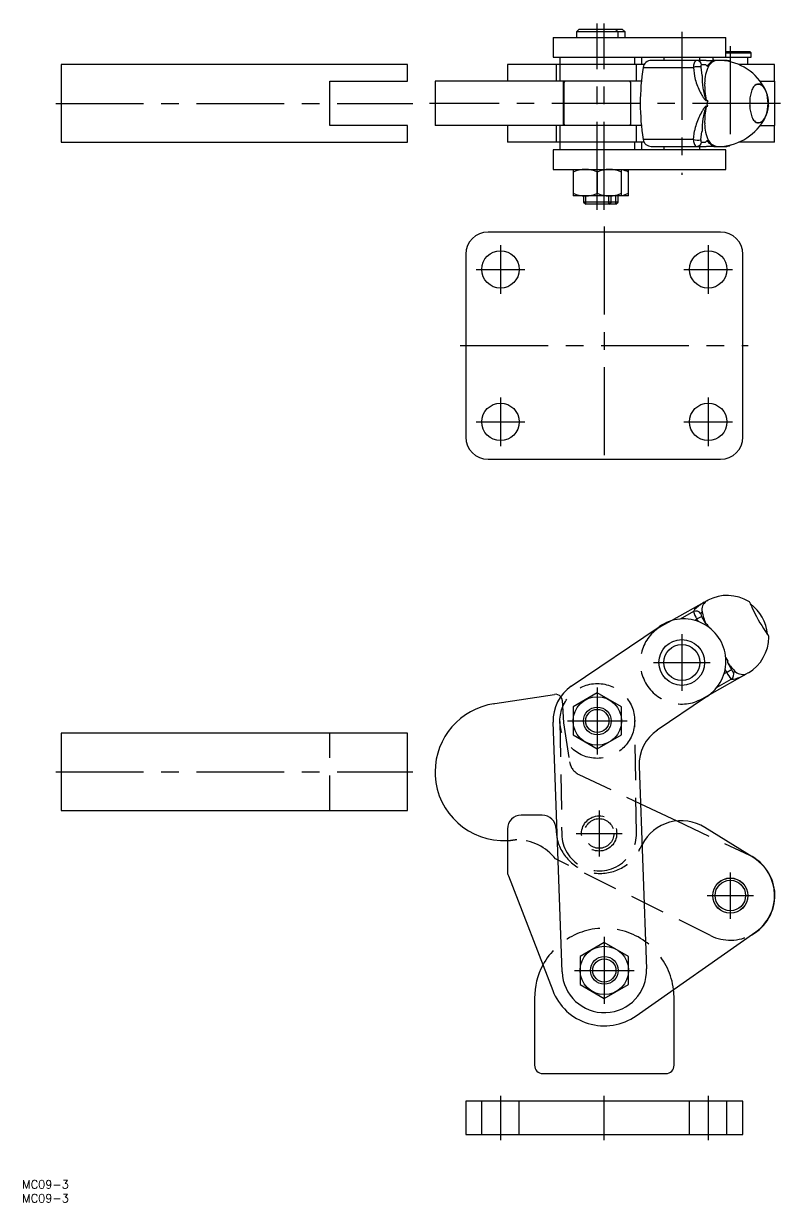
# Model space of a CAD drawing. Extents: x -210 to 341, y -47 to 379.
# Drawn here: x -209.7 to 63.6, y -46.5 to 378.8 of the extents above; entities that cross this region are included whole.
import ezdxf

# ---------------------------------------------------------------- set-up
doc = ezdxf.new("R2010")
doc.units = 0
doc.linetypes.add('CENTER', pattern=[50.8, 31.75, -6.35, 6.35, -6.35])
doc.linetypes.add('DASHED', pattern=[19.05, 12.7, -6.35])
doc.layers.get('0').update_dxf_attribs({"linetype": 'CONTINUOUS'})
doc.layers.add('CENTER', color=1, linetype='CENTER')
doc.styles.get("Standard").update_dxf_attribs({"font": 'txt.shx', "height": 3, "bigfont": 'bigfont.shx'})

msp = doc.modelspace()

# ---------------------------------------------------------------- linework, layer by layer
at = {"color": 7, "linetype": 'CONTINUOUS'}
for p, q in [((-9.03, 376.8), (-10.03, 375.8)), ((7.5, 375.8), (-10.03, 375.8)), ((-10.03, 375.8), (-10.03, 373.8)), ((-9.03, 376.8), (6.5, 376.8)), ((4.97, 375.8), (3.97, 376.8)), ((4.97, 373.8), (4.97, 375.8)), ((7.5, 375.8), (6.5, 376.8)), ((7.5, 373.8), (7.5, 375.8)), ((-18.53, 373.8), (43.9, 373.8)), ((-18.53, 373.8), (-18.53, 366.7)), ((43.9, 366.7), (43.9, 373.8)), ((-18.53, 366.7), (53, 366.7)), ((-16.03, 366.7), (-16.03, 364)), ((10.97, 364), (10.97, 366.7)), ((13.5, 364), (13.5, 366.7)), ((21.48, 366.7), (21.48, 365.91)), ((34.48, 365.91), (34.48, 366.7)), ((39.18, 366.7), (39.18, 365.53)), ((43.9, 368.7), (52.5, 368.7)), ((43.9, 368.2), (53, 368.2)), ((51.83, 364), (51.83, 366.7)), ((53, 368.2), (52.5, 368.7)), ((53, 366.7), (53, 368.2)), ((-71.13, 364), (-196.13, 364)), ((-196.13, 364), (-196.13, 336)), ((-71.13, 358), (-71.13, 364)), ((-35, 364), (-35, 358)), ((14.37, 364), (-35, 364)), ((-17.44, 364), (-17.44, 358)), ((-16.03, 364), (-16.03, 358)), ((11.63, 358), (11.63, 364)), ((14.02, 362.98), (32.18, 362.98)), ((36.83, 365.5), (16.98, 365.5)), ((32.18, 362.98), (32.61, 359.86)), ((34.84, 363.13), (35.27, 360.08)), ((36.56, 363.97), (35.15, 363.97)), ((44.19, 365.5), (40.8, 365.5)), ((44.19, 365.5), (44.47, 365.47)), ((61.5, 364), (48.46, 364)), ((61.5, 358), (61.5, 364)), ((-99.13, 358), (-71.13, 358)), ((-99.13, 342), (-99.13, 358)), ((13.37, 358), (-61.13, 358)), ((-61.13, 358), (-61.13, 342)), ((-14.72, 342), (-14.72, 358)), ((-14.23, 358), (-14.68, 357.55)), ((-14.68, 357.55), (-14.68, 342.45)), ((9.62, 357.55), (9.17, 358)), ((9.62, 342.45), (9.62, 357.55)), ((56.35, 358), (61.6, 358)), ((61.6, 342), (61.6, 358)), ((36.77, 351), (37.41, 350.98)), ((36.77, 349), (37.41, 349.02)), ((36.78, 351.17), (37.05, 351.17)), ((36.78, 348.83), (37.05, 348.83)), ((37.42, 350.95), (37.06, 350)), ((37.42, 349.05), (37.06, 350)), ((52.52, 350.95), (52.52, 350.93)), ((52.52, 349.05), (52.52, 349.07)), ((59.29, 350.95), (59.29, 350.93)), ((59.29, 349.07), (59.29, 349.05)), ((-71.13, 342), (-99.13, 342)), ((-71.13, 336), (-71.13, 342)), ((13.37, 342), (-61.13, 342)), ((-35, 342), (-35, 336)), ((-17.44, 342), (-17.44, 336)), ((-16.03, 342), (-16.03, 336)), ((-14.68, 342.45), (-14.23, 342)), ((9.17, 342), (9.62, 342.45)), ((11.63, 336), (11.63, 342)), ((56.34, 342), (61.6, 342)), ((61.5, 336), (61.5, 342)), ((-196.13, 336), (-71.13, 336)), ((14.37, 336), (-35, 336)), ((-16.03, 336), (-16.03, 333.3)), ((10.97, 333.3), (10.97, 336)), ((13.5, 333.3), (13.5, 336)), ((32.18, 337.02), (14.02, 337.02)), ((32.18, 337.02), (32.61, 340.14)), ((34.84, 336.87), (35.27, 339.92)), ((35.15, 336.03), (36.56, 336.03)), ((61.5, 336), (48.55, 336)), ((43.9, 333.3), (-18.53, 333.3)), ((-18.53, 333.3), (-18.53, 326.2)), ((16.98, 334.5), (36.83, 334.5)), ((21.48, 334.09), (21.48, 333.3)), ((34.48, 333.3), (34.48, 334.09)), ((40.8, 334.5), (44.19, 334.5)), ((43.9, 326.2), (43.9, 333.3)), ((44.47, 334.53), (44.19, 334.5)), ((-18.53, 326.2), (43.9, 326.2)), ((-11.26, 326.2), (-11.26, 316.62)), ((-2.53, 325.25), (-2.53, 317.58)), ((6.21, 316.62), (6.21, 326.2)), ((8.74, 316.62), (8.74, 326.2)), ((8.74, 316.62), (-11.26, 316.62)), ((-7.53, 316.62), (-7.53, 314.41)), ((2.47, 314.41), (2.47, 316.62)), ((5, 314.41), (5, 316.62)), ((5, 314.41), (-7.53, 314.41)), ((-7.53, 314.41), (-6.71, 313.6)), ((4.19, 313.6), (-6.71, 313.6)), ((1.66, 313.6), (2.47, 314.41)), ((4.19, 313.6), (5, 314.41)), ((42, 303.6), (-42, 303.6)), ((-50, 295.6), (-50, 229.6)), ((50, 229.6), (50, 295.6)), ((-42, 221.6), (42, 221.6)), ((37.06, 170.56), (24.08, 163.3)), ((37.06, 170.56), (37.42, 170.75)), ((32.18, 166.64), (27.37, 163.95)), ((32.61, 167.38), (32.18, 166.64)), ((35.27, 166.6), (34.84, 165.87)), ((33.45, 163.96), (32.6, 163.48)), ((33.96, 163.04), (33.45, 163.96)), ((35.15, 164.91), (36.56, 162.38)), ((37.03, 162.2), (37.58, 161.11)), ((-11.94, 139.69), (19.43, 160.92)), ((19.43, 160.92), (19.81, 161.18)), ((43.86, 149.92), (44.57, 148.73)), ((43.21, 144.21), (44.19, 144.76)), ((44.19, 144.76), (43.61, 145.79)), ((44.48, 148.23), (45.89, 145.71)), ((46.55, 144.95), (47.4, 144.93)), ((38.07, 136.75), (51.71, 144.38)), ((40.72, 139.43), (45.81, 142.27)), ((45.81, 142.27), (46.67, 142.25)), ((52.06, 144.58), (51.71, 144.38)), ((-39.49, 133.51), (-18.02, 136.79)), ((-2.53, 137.29), (-11.26, 132.24)), ((6.21, 132.24), (-2.53, 137.29)), ((-39.89, 133.41), (-39.49, 133.51)), ((-11.26, 132.24), (-11.26, 122.15)), ((6.21, 122.15), (6.21, 132.24)), ((36.54, 135.67), (19.14, 123.86)), ((36.92, 135.93), (36.54, 135.67)), ((-15.24, 36.65), (-18.52, 126.72)), ((-71.13, 122.85), (-196.13, 122.85)), ((-196.13, 122.85), (-196.13, 94.85)), ((-71.13, 94.85), (-71.13, 122.85)), ((-11.26, 122.15), (-2.53, 117.11)), ((-2.53, 117.11), (6.21, 122.15)), ((12.58, 110.91), (15.24, 37.75)), ((-196.13, 94.85), (-71.13, 94.85)), ((13.07, 97.35), (26.23, 91.12)), ((-22.44, 93.2), (-30, 93.2)), ((-35, 88.2), (-35, 73.13)), ((53.95, 77.79), (36.25, 88.79)), ((-34.66, 71.33), (-18.65, 29.98)), ((11.48, 20.82), (54.68, 51.1)), ((0, 47.29), (-8.74, 42.24)), ((8.74, 42.24), (0, 47.29)), ((-8.74, 42.24), (-8.74, 32.16)), ((8.74, 32.16), (8.74, 42.24)), ((-8.74, 32.16), (0, 27.11)), ((0, 27.11), (8.74, 32.16)), ((-25.2, 27.2), (-25.2, 3)), ((25.2, 3), (25.2, 27.2)), ((-22.2, 0), (22.2, 0)), ((50, -10), (-50, -10)), ((-50, -10), (-50, -22)), ((50, -22), (50, -10)), ((-50, -22), (50, -22))]:
    msp.add_line(p, q, dxfattribs=at)
at = {"color": 3, "linetype": 'CONTINUOUS'}
for p, q in [((-6.71, 313.6), (-6.71, 316.62)), ((1.66, 313.6), (1.66, 316.62)), ((4.19, 313.6), (4.19, 316.62))]:
    msp.add_line(p, q, dxfattribs=at)
at = {"color": 3, "linetype": 'DASHED'}
for p, q in [((24.08, 163.3), (20.65, 161.38)), ((35.3, 135.2), (38.07, 136.75)), ((-15.18, 134.7), (-14.72, 126.55)), ((-16.02, 126.98), (-15.37, 86.38)), ((-14.72, 126.55), (-12.55, 112.39)), ((11.63, 86.82), (10.97, 127.42)), ((-99.13, 94.85), (-99.13, 122.85)), ((-9.19, 107.87), (13.07, 97.35)), ((26.23, 91.12), (52.38, 78.75)), ((38.36, 49.77), (-17.59, 77.44)), ((-44.25, -22), (-44.25, -10)), ((-30.75, -22), (-30.75, -10)), ((30.75, -22), (30.75, -10)), ((44.25, -22), (44.25, -10))]:
    msp.add_line(p, q, dxfattribs=at)
at = {"color": 7, "linetype": 'CONTINUOUS', "flags": 128}
for points in [[(21.48, 365.91), (21.45, 365.67), (21.39, 365.5)], [(34.57, 365.5), (34.51, 365.67), (34.48, 365.91)], [(40.8, 365.5), (40.27, 365.51), (39.8, 365.53), (39.5, 365.54)], [(54.39, 356.52), (54.69, 356.75), (55.21, 356.95), (55.73, 356.99), (56.25, 356.87), (56.76, 356.59), (57.23, 356.15), (57.67, 355.57), (58.06, 354.85), (58.4, 354.03), (58.66, 353.11), (58.86, 352.11), (58.98, 351.07), (59.02, 350)], [(59.02, 350), (58.98, 348.93), (58.86, 347.89), (58.66, 346.89), (58.4, 345.97), (58.06, 345.15), (57.67, 344.43), (57.23, 343.85), (56.76, 343.41), (56.25, 343.13), (55.73, 343.01), (55.21, 343.05), (54.69, 343.25), (54.43, 343.44)], [(21.39, 334.5), (21.45, 334.33), (21.48, 334.09)], [(34.48, 334.09), (34.51, 334.33), (34.57, 334.5)], [(39.5, 334.46), (39.8, 334.47), (40.27, 334.49), (40.8, 334.5)], [(44.47, 334.53), (45.22, 334.75), (45.58, 335.01)], [(35.15, 164.91), (35.06, 164.85), (34.92, 164.78), (34.74, 164.68), (34.53, 164.56), (34.29, 164.42), (34.02, 164.28), (33.74, 164.12), (33.45, 163.96)], [(44.19, 144.76), (44.48, 144.92), (44.76, 145.08), (45.03, 145.23), (45.27, 145.36), (45.48, 145.48), (45.66, 145.58), (45.8, 145.66), (45.89, 145.71)], [(25.2, 27.2), (25.12, 29.23), (25.01, 30.3)]]:
    msp.add_lwpolyline(points, dxfattribs=at)
at = {"color": 7, "linetype": 'CONTINUOUS'}
for centre, radius in [((-37.5, 290.1), 6.75), ((37.5, 290.1), 6.75), ((-37.5, 235.1), 6.75), ((37.5, 235.1), 6.75), ((27.98, 148.29), 8.25), ((27.98, 148.29), 6.5), ((-2.53, 127.2), 8.74), ((-2.53, 127.2), 5), ((45.5, 64.2), 6.35), ((45.5, 64.2), 6.32), ((45.5, 64.2), 5.5), ((0, 37.2), 8.74), ((0, 37.2), 5)]:
    msp.add_circle(centre, radius, dxfattribs=at)
at = {"color": 3, "linetype": 'DASHED'}
for centre, radius in [((-2.53, 127.2), 13.5), ((-1.87, 86.6), 6.35), ((-1.87, 86.6), 5.35)]:
    msp.add_circle(centre, radius, dxfattribs=at)
at = {"color": 3, "linetype": 'CONTINUOUS'}
for centre in [(-2.53, 127.2), (0, 37.2)]:
    msp.add_circle(centre, 4.19, dxfattribs=at)
at = {"color": 7, "linetype": 'CONTINUOUS'}
for centre, radius, start, end in [((94.48, 350), 81.5, 170.8375, 189.1625), ((16.92, 362.6), 2.9, 88.8594, 172.6204), ((37.28, 362.94), 5.09, 162.3241, 179.558), ((33.84, 357.23), 5.99, 80.3842, 106.1039), ((34.61, 363.72), 2.31, 141.8215, 160.7903), ((33.54, 364.52), 0.985, 95.3045, 139.8696), ((33.36, 363.69), 1.81, 8.8782, 87.0102), ((36.5, 363.35), 1.67, 170.6786, 187.5988), ((35.51, 363.49), 0.676, 148.0732, 169.0139), ((35.17, 363.69), 0.281, 94.6973, 145.1938), ((38.88, 366.07), 3.12, 222.1525, 233.7393), ((45.75, 358.79), 9.33, 150.7994, 169.8786), ((37.17, 438.71), 73.21, 269.7474, 271.825), ((17.38, 386.53), 30.24, 310.5245, 313.9398), ((37.63, 364.37), 1.02, 233.5901, 268.4406), ((41.09, 361.61), 3.89, 92.8668, 153.5115), ((40.65, 362.56), 3.17, 119.7674, 136.0603), ((39.94, 363.3), 2.19, 89.6406, 113.2609), ((41.13, 346.52), 19, 26.1579, 86.9995), ((44.28, 363.45), 2.03, 48.9099, 84.8505), ((49.57, 362.6), 17.18, 189.1922, 205.7739), ((58.09, 359.59), 22.82, 178.7751, 190.1978), ((65.76, 356.8), 29.53, 178.9456, 191.0067), ((54.44, 356.97), 18.21, 169.0423, 178.8189), ((57.91, 366.18), 26.25, 204.8917, 210.3253), ((68.17, 361.08), 33.01, 189.6403, 193.5885), ((61.03, 359.33), 25.65, 193.541, 196.0814), ((65.24, 350.47), 12.73, 159.6026, 177.8183), ((58.01, 352.99), 5.08, 138.8143, 157.8965), ((55.65, 355.05), 1.95, 88.8045, 138.5072), ((55.43, 354.6), 2.41, 43.4316, 83.7206), ((53.13, 352.2), 5.73, 28.1229, 45.0398), ((49.48, 350.34), 9.83, 3.5777, 27.6841), ((50.94, 362.03), 18.14, 210.1259, 214.0574), ((41.5, 355.63), 6.73, 213.9772, 219.2724), ((65.76, 343.2), 29.53, 168.9933, 181.0544), ((37.94, 352.72), 2.13, 219.2226, 227.578), ((37.94, 347.28), 2.13, 132.422, 140.7774), ((50.3, 356.22), 14.48, 196.0197, 198.2691), ((36.84, 351.46), 0.466, 223.0287, 261.3814), ((36.84, 348.54), 0.466, 98.6186, 136.9713), ((41.63, 353.34), 5.35, 198.0722, 201.1178), ((38.66, 352.2), 2.16, 201.3667, 205.1313), ((37.01, 351.4), 0.331, 200.9022, 225.5053), ((37.01, 348.6), 0.331, 134.4947, 159.0978), ((40.86, 350.89), 4.09, 176.1697, 178.4967), ((40.86, 349.11), 4.1, 181.5059, 183.8302), ((37.67, 352.23), 1.23, 239.8074, 253.7497), ((38.03, 346.91), 2.16, 109.2521, 117.191), ((37.25, 350.85), 0.215, 39.7616, 70.2965), ((37.25, 349.15), 0.215, 289.7035, 320.2384), ((37.39, 350.96), 0.0361, 340.3428, 39.3963), ((37.39, 349.04), 0.0361, 320.6039, 19.6571), ((64.57, 350), 12.09, 175.5746, 184.4254), ((65.27, 349.54), 12.76, 182.2034, 200.3756), ((49.49, 349.66), 9.82, 332.3018, 356.4363), ((41.84, 350), 17.47, 356.9396, 3.0604), ((49.57, 337.4), 17.18, 154.2261, 170.8078), ((57.91, 333.82), 26.25, 149.6747, 155.1083), ((50.94, 337.97), 18.14, 145.9426, 149.8741), ((68.17, 338.92), 33.01, 166.4115, 170.3597), ((41.5, 344.37), 6.73, 140.7276, 146.0228), ((61.03, 340.67), 25.65, 163.9186, 166.459), ((50.3, 343.78), 14.48, 161.7309, 163.9803), ((41.63, 346.66), 5.35, 158.8822, 161.9278), ((38.66, 347.8), 2.16, 154.8687, 158.6333), ((41.09, 353.52), 19.04, 273.1209, 332.8678), ((58.01, 347.01), 5.08, 202.1035, 221.1857), ((53.13, 347.8), 5.73, 314.9602, 331.8771), ((58.09, 340.41), 22.82, 169.8022, 181.2249), ((54.44, 343.03), 18.21, 181.1811, 190.9577), ((55.65, 344.95), 1.95, 221.4928, 271.1955), ((55.43, 345.4), 2.41, 276.2794, 316.5684), ((16.92, 337.38), 2.88, 187.2948, 271.093), ((37.28, 337.06), 5.09, 180.442, 197.6759), ((33.84, 342.77), 5.99, 253.8961, 279.6158), ((33.36, 336.31), 1.81, 272.9898, 351.1218), ((36.5, 336.65), 1.67, 172.4012, 189.3214), ((35.51, 336.51), 0.676, 190.9861, 211.9268), ((35.17, 336.31), 0.281, 214.8062, 265.3027), ((38.88, 333.93), 3.12, 126.2607, 137.8475), ((45.75, 341.21), 9.33, 190.1214, 209.2006), ((37.63, 335.63), 1.02, 91.5594, 126.4099), ((17.38, 313.47), 30.24, 46.0602, 49.4755), ((41.09, 338.39), 3.89, 206.4885, 267.1332), ((34.61, 336.28), 2.31, 199.2097, 218.1785), ((33.54, 335.48), 0.985, 220.1304, 264.6955), ((37.17, 261.29), 73.21, 88.175, 90.2526), ((40.65, 337.44), 3.17, 223.9397, 240.2326), ((39.94, 336.7), 2.19, 246.7391, 270.3594), ((-6.89, 315.7), 10.5, 65.4013, 114.5987), ((1.84, 315.7), 10.5, 65.4013, 114.5987), ((5.26, 318.01), 8.03, 64.3291, 83.1743), ((-6.89, 327.12), 10.5, 245.4013, 294.5987), ((1.84, 327.12), 10.5, 245.4013, 294.5987), ((4.51, 326.93), 10.27, 279.5611, 294.3298), ((-42, 295.6), 8, 90, 180), ((42, 295.6), 8, 0, 90), ((-42, 229.6), 8, 180, 270), ((42, 229.6), 8, 270, 0), ((39.16, 167.25), 3.94, 127.2918, 189.4375), ((44.38, 157.47), 15, 58.599, 117.6672), ((51.68, 169.42), 1, 33.2526, 58.5989), ((33.09, 164.8), 2.05, 31.2526, 116.3092), ((44.67, 170.9), 13.2, 198.8451, 211.7631), ((44.92, 154.73), 17.66, 120.0603, 134.2035), ((63.68, 172.95), 29.1, 192.5995, 201.2927), ((90.27, 185.61), 40.87, 202.5137, 205.2472), ((43.22, 156.82), 15.82, 6.0013, 52.9133), ((117.76, 198.52), 71.24, 205.204, 213.2439), ((28.65, 148.75), 15.25, 302.8537, 125.407), ((36.45, 165.85), 1.61, 179.3617, 215.854), ((36.92, 162.61), 0.428, 213.0912, 284.8582), ((44.38, 157.47), 15, 300.7807, 359.8491), ((83.82, 175.95), 30.48, 212.7353, 216.4003), ((58.38, 157.43), 1, 359.8491, 25.1954), ((55.98, 150.68), 13.2, 206.6849, 219.6029), ((44.87, 148.41), 0.433, 134.0827, 204.8636), ((67.67, 165.81), 29.1, 217.1554, 225.8484), ((44.72, 144.01), 2.05, 302.139, 27.1955), ((47.37, 146.33), 1.61, 202.5948, 239.0863), ((49.99, 147.94), 3.97, 229.2628, 292.5771), ((42.33, 159.36), 17.66, 284.2445, 298.3877), ((-3.53, 127.27), 15, 124.0923, 182.0845), ((-17.65, 134.32), 2.5, 40.8331, 98.6886), ((-36.11, 108.7), 25, 98.6886, 179.6502), ((27.57, 111.45), 15, 124.1685, 182.0845), ((-36.13, 107.72), 25, 177.404, 180.4866), ((-36.18, 109), 25, 183.4205, 272.7002), ((-30, 88.2), 5, 90, 180), ((-22.44, 88.2), 5, 360, 90), ((27.8, 75.2), 16, 58.1403, 152.498), ((-1.44, 88.2), 16, 180, 193.8191), ((45.5, 64.2), 16.1, 298.6318, 64.6886), ((45.5, 64.2), 16, 305.021, 58.1403), ((-30, 73.13), 5, 180, 201.1677), ((0, 27.2), 25.2, 151.7363, 180), ((0, 37.2), 15.25, 182.0845, 2.0845), ((0, 37.2), 20, 201.1677, 305.021), ((-22.2, 3), 3, 180, 270), ((22.2, 3), 3, 270, 360)]:
    msp.add_arc(centre, radius, start, end, dxfattribs=at)
at = {"color": 3, "linetype": 'DASHED'}
for centre, radius, start, end in [((27.98, 148.29), 15, 119.224, 299.224), ((-17.65, 134.32), 2.5, 8.6886, 40.8331), ((-6.62, 113.3), 6, 188.6886, 244.6886), ((-1.87, 86.6), 13.5, 180.9254, 0.9254), ((-36.45, 109), 25, 273.3193, 281.1403), ((-32.37, 65.47), 19.01, 38.9953, 87.7443), ((-1.44, 88.2), 16, 193.8191, 336.0305), ((27.8, 75.2), 16, 152.498, 156.0305), ((0, 27.2), 25.2, 7.0728, 151.7363), ((45.5, 64.2), 16.1, 243.6886, 298.6318)]:
    msp.add_arc(centre, radius, start, end, dxfattribs=at)
at = {"layer": 'CENTER', "color": 1, "linetype": 'CENTER'}
for p, q in [((-2.53, 311.6), (-2.53, 378.8)), ((0, 311.6), (0, 378.8)), ((27.98, 375.8), (27.98, 324.2)), ((45.5, 370.7), (45.5, 334)), ((-198.13, 350), (-69.13, 350)), ((63.6, 350), (-63.13, 350)), ((0, 305.6), (0, 219.6)), ((-37.5, 298.85), (-37.5, 281.35)), ((37.5, 298.85), (37.5, 281.35)), ((-46.25, 290.1), (-28.75, 290.1)), ((28.75, 290.1), (46.25, 290.1)), ((-52, 262.6), (52, 262.6)), ((-37.5, 243.85), (-37.5, 226.35)), ((37.5, 243.85), (37.5, 226.35)), ((-46.25, 235.1), (-28.75, 235.1)), ((28.75, 235.1), (46.25, 235.1)), ((27.98, 158.54), (27.98, 138.04)), ((17.73, 148.29), (38.23, 148.29)), ((-2.53, 139.29), (-2.53, 115.11)), ((-13.26, 127.2), (8.21, 127.2)), ((-198.13, 108.85), (-69.13, 108.85)), ((-1.87, 94.95), (-1.87, 78.25)), ((-10.22, 86.6), (6.48, 86.6)), ((45.5, 72.55), (45.5, 55.85)), ((37.15, 64.2), (53.85, 64.2)), ((0, 49.29), (0, 25.11)), ((-10.74, 37.2), (10.74, 37.2)), ((-37.5, -8), (-37.5, -24)), ((0, -24), (0, -8)), ((37.5, -8), (37.5, -24))]:
    msp.add_line(p, q, dxfattribs=at)

# ---------------------------------------------------------------- texts
at = {"color": 7, "linetype": 'CONTINUOUS'}
for p in [(-210.24, -41.51), (-210.24, -46.51)]:
    msp.add_text('MC09-3', height=3, dxfattribs=at).set_placement(p)

doc.saveas('drawing.dxf')
